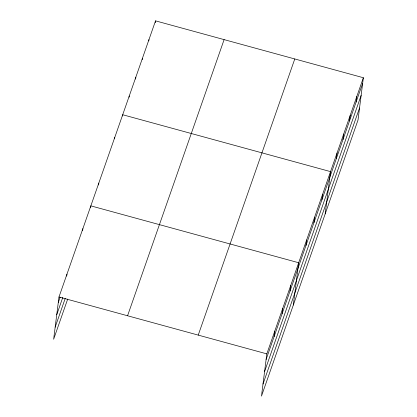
<?xml version="1.0" encoding="UTF-8"?>
<svg xmlns="http://www.w3.org/2000/svg" width="417" height="417" viewBox="0 0 417 417"><rect width="100%" height="100%" fill="white"/><g stroke="black" fill="none" stroke-linecap="round" stroke-linejoin="round"><path stroke-width="0.63" d="M363.363 77.734L266.817 353.877L261.475 396.15L358.021 120.007L363.363 77.734L155.525 20.85L58.979 296.993L53.637 339.266L67.684 299.098M66.71 276.085L66.944 274.209M82.639 230.523L82.874 228.646M90.604 207.739L90.838 205.862L298.676 262.746L293.333 305.025M98.568 184.96L98.803 183.084M114.576 138.772L114.732 137.521M122.541 115.989L122.697 114.738L330.535 171.622L325.197 213.895M129.108 97.213L129.265 95.962M135.593 79.058L135.827 77.181M142.239 59.657L142.395 58.406M148.801 40.876L148.958 39.625M155.286 22.727L155.525 20.85M274.068 336.717L274.782 331.093M282.038 313.938L282.747 308.309M290.003 291.155L290.712 285.53M305.932 245.592L306.641 239.968M313.897 222.808L314.606 217.184M321.861 200.03L322.57 194.405M336.389 158.47L337.103 152.846M342.956 139.69L343.665 134.065M349.519 120.914L350.233 115.29M356.087 102.139L356.796 96.509M58.271 302.617L60.157 297.222M56.743 314.71L62.821 297.326M55.169 327.173L65.229 298.395M127.566 315.763L224.111 39.62M198.231 335.101L294.777 58.964M266.103 359.501L362.649 83.358M264.576 371.594L361.122 95.451M263.002 384.057L359.548 107.914M58.979 296.993L266.817 353.877"/></g></svg>
